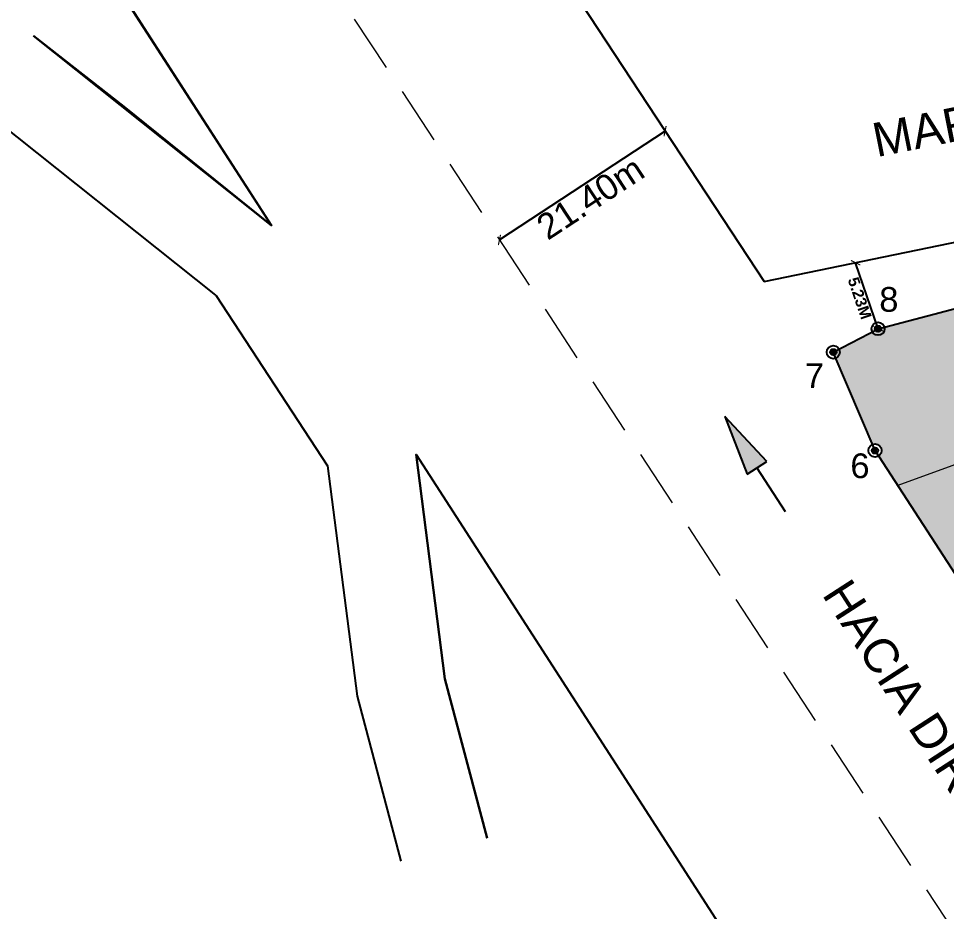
# Model space of a CAD drawing. Header units: millimetres. Extents: x 607619 to 1211550, y 1310734 to 2622648.
# Drawn here: x 607680.5 to 607780.6, y 1310948.4 to 1311044.8 of the extents above; entities that cross this region are included whole.
import ezdxf
from ezdxf.enums import TextEntityAlignment as Align

# ---------------------------------------------------------------- set-up
doc = ezdxf.new("R2010")
doc.units = ezdxf.units.MM
doc.header["$PDMODE"] = 32
doc.header["$PDSIZE"] = 0.3
doc.linetypes.add('HIDDEN', pattern=[0.375, 0.25, -0.125])
doc.layers.add('CIRCULO', color=1, linetype='Continuous')
doc.layers.add('TEXTO 2', color=7, linetype='Continuous')
doc.styles.add('PUNTOS PI', font='arial.ttf', dxfattribs={"height": 2.75})
doc.styles.get("Standard").update_dxf_attribs({"font": 'arial.ttf'})
doc.dimstyles.new('COTAS LINDEROS', dxfattribs={"dimscale": 40, "dimtxt": 2.75, "dimasz": 0.06, "dimexe": 0.005, "dimexo": 0.005, "dimgap": 0.005, "dimtad": 2, "dimzin": 0, "dimdsep": 46, "dimtxsty": 'PUNTOS PI', "dimcen": 0.09, "dimclrd": 1, "dimclre": 1, "dimclrt": 3, "dimadec": 0, "dimazin": 0, "dimtfac": 1, "dimtofl": 0, "dimtmove": 0, "dimatfit": 3, "dimldrblk": 'ARCHTICK', "dimfxl": 1, "dimtolj": 1, "dimtzin": 0, "dimarcsym": 0})

# ---------------------------------------------------------------- blocks, each defined once
blk = doc.blocks.new('_ArchTick')
at = {"color": 0, "linetype": 'ByBlock', "const_width": 0.15}
blk.add_lwpolyline([(-0.5, -0.5), (0.5, 0.5)], dxfattribs=at)
blk = doc.blocks.new('*D79')
at = {"color": 7, "lineweight": -2, "transparency": 16777216}
blk.add_line((607750.25, 1311032.67), (607732.37, 1311020.92), dxfattribs=at)
at = {"layer": 'Defpoints', "color": 0, "transparency": 16777216}
for p in [(607750.25, 1311032.67), (607732.37, 1311020.92), (607732.37, 1311020.92)]:
    blk.add_point(p, dxfattribs=at)
at = {"color": 7, "lineweight": -2, "transparency": 16777216, "xscale": 0.8, "yscale": 0.8, "zscale": 0.8}
for p, rotation in [((607750.25, 1311032.67), 33.30538156072658), ((607732.37, 1311020.92), 213.3053815607265)]:
    blk.add_blockref('_ArchTick', p, dxfattribs=dict(at, rotation=rotation))
at = {"color": 7, "transparency": 16777216, "insert": (607742.19, 1311025.46), "char_height": 2.75, "attachment_point": 5, "rotation": 33.3054, "style": 'PUNTOS PI'}
blk.add_mtext('\\A1;21.40m', dxfattribs=at)
blk = doc.blocks.new('*D81')
at = {"color": 7, "lineweight": -2, "transparency": 16777216}
blk.add_line((607773.25, 1311011.33), (607770.82, 1311018.46), dxfattribs=at)
at = {"layer": 'Defpoints', "color": 0, "transparency": 16777216}
for p in [(607770.82, 1311018.46), (607770.82, 1311018.46), (607773.25, 1311011.33)]:
    blk.add_point(p, dxfattribs=at)
at = {"color": 7, "lineweight": -2, "transparency": 16777216, "xscale": 0.8, "yscale": 0.8, "zscale": 0.8}
for p, rotation in [((607770.82, 1311018.46), 108.8013317098088), ((607773.25, 1311011.33), 288.8013317098088)]:
    blk.add_blockref('_ArchTick', p, dxfattribs=dict(at, rotation=rotation))
at = {"color": 7, "transparency": 16777216, "insert": (607771.26, 1311014.63), "char_height": 2.75, "width": 591.5501, "attachment_point": 5, "rotation": 288.8013, "style": 'PUNTOS PI'}
blk.add_mtext('\\A1;{\\fArial|b1|i0|c0|p34;\\H0.43636x;5.23M}', dxfattribs=at)
blk = doc.blocks.new('*D83')
at = {"color": 7, "lineweight": -2, "transparency": 16777216}
blk.add_line((607840.9, 1311025.41), (607838.48, 1311032.53), dxfattribs=at)
at = {"layer": 'Defpoints', "color": 0, "transparency": 16777216}
for p in [(607838.48, 1311032.53), (607838.48, 1311032.53), (607840.9, 1311025.41)]:
    blk.add_point(p, dxfattribs=at)
at = {"color": 7, "lineweight": -2, "transparency": 16777216, "xscale": 0.8, "yscale": 0.8, "zscale": 0.8}
for p, rotation in [((607838.48, 1311032.53), 108.8013317098088), ((607840.9, 1311025.41), 288.8013317098088)]:
    blk.add_blockref('_ArchTick', p, dxfattribs=dict(at, rotation=rotation))
at = {"color": 7, "transparency": 16777216, "insert": (607838.92, 1311028.71), "char_height": 2.75, "width": 591.5501, "attachment_point": 5, "rotation": 288.8013, "style": 'PUNTOS PI'}
blk.add_mtext('\\A1;{\\fArial|b1|i0|c0|p34;\\H0.43636x;3.67M}', dxfattribs=at)

msp = doc.modelspace()

# ---------------------------------------------------------------- hatches: boundary and pattern name
at = {"true_color": 0xafd9aa}
h = msp.add_hatch(color=9, dxfattribs=at)
h.dxf.hatch_style = 1
h.paths.add_polyline_path([(607814.453, 1311008.623), (607810.925, 1311018.693, -0.5641564), (607809.79, 1311019.121), (607786.817, 1311014.876, -0.9634284), (607786.186, 1311014.734), (607773.558, 1311011.412, -0.0644012), (607773.569, 1311011.33, -0.7845507), (607772.958, 1311011.18), (607768.696, 1311008.958, -0.1207303), (607768.733, 1311008.809, -0.3010714), (607768.536, 1311008.511), (607772.638, 1310998.836, -0.5371947), (607773.623, 1310998.183, -0.2541008), (607773.3, 1310997.589), (607775.37, 1310994.398), (607804.931, 1311005.158)])
h = msp.add_hatch(color=9, dxfattribs=at)
h.dxf.hatch_style = 1
h.paths.add_polyline_path([(607809.373, 1310992.586), (607804.931, 1311005.158), (607775.37, 1310994.398), (607782.626, 1310983.212)])
h = msp.add_hatch(color=256)
h.dxf.hatch_style = 1
h.paths.add_polyline_path([(607759.1, 1310995.625), (607761.223, 1310996.998), (607756.708, 1311001.855)])

# ---------------------------------------------------------------- linework, layer by layer
for p, q in [((607761.223, 1310996.998), (607756.708, 1311001.855)), ((607756.708, 1311001.855), (607759.1, 1310995.625)), ((607759.1, 1310995.625), (607761.223, 1310996.998)), ((607760.161, 1310996.311), (607763.22, 1310991.582))]:
    msp.add_line(p, q)
for points in [[(607704.351, 1311102.54), (607760.933, 1311016.419)], [(607657.722, 1311100.098), (607707.772, 1311022.495)], [(607760.933, 1311016.419), (607973.457, 1311060.263)], [(607682.07, 1311042.942), (607691.824, 1311035.32), (607707.772, 1311022.495), (607685.133, 1311057.527)], [(607682.07, 1311042.942), (607707.772, 1311022.495)], [(607707.772, 1311022.495), (607682.07, 1311042.942)], [(607701.767, 1311014.947), (607676.065, 1311035.394)], [(607701.767, 1311014.947), (607713.804, 1310996.544)], [(607723.371, 1310997.771), (607726.483, 1310973.513), (607731.034, 1310956.318)], [(607731.034, 1310956.318), (607726.483, 1310973.513), (607723.371, 1310997.771), (607843.268, 1310811.867)], [(607723.371, 1310997.771), (607726.483, 1310973.513), (607731.034, 1310956.318)], [(607713.804, 1310996.544), (607716.997, 1310971.657), (607721.71, 1310953.85)]]:
    msp.add_lwpolyline(points)
at = {"linetype": 'HIDDEN', "lineweight": 0, "ltscale": 25}
msp.add_lwpolyline([(607685.817, 1311091.784), (607863.278, 1310821.68)], dxfattribs=at)
msp.add_lwpolyline([(607839.588, 1310896.03), (607830.573, 1310908.801), (607810.381, 1310940.491), (607801.583, 1310954.054), (607791.991, 1310968.777), (607772.915, 1310998.183), (607768.409, 1311008.809), (607773.245, 1311011.33), (607786.499, 1311014.817), (607810.487, 1311019.25), (607840.903, 1311025.406), (607879.483, 1311032.158), (607920.451, 1311039.738), (607929.719, 1311007.753), (607945.976, 1310953.933), (607952.263, 1310933.662), (607906.049, 1310918.274), (607896.329, 1310915.127), (607875.115, 1310907.959)], close=True)
at = {"color": 4}
msp.add_lwpolyline([(607839.588, 1310896.03), (607830.573, 1310908.801), (607810.381, 1310940.491), (607801.583, 1310954.054), (607791.991, 1310968.777), (607772.915, 1310998.183), (607768.409, 1311008.809), (607773.245, 1311011.33), (607786.499, 1311014.817), (607810.487, 1311019.25), (607840.903, 1311025.406), (607879.483, 1311032.158), (607920.451, 1311039.738), (607929.719, 1311007.753), (607945.976, 1310953.933), (607952.263, 1310933.662), (607906.049, 1310918.274), (607896.329, 1310915.127), (607875.115, 1310907.959)], close=True, dxfattribs=at)
at = {"color": 1, "lineweight": 20}
msp.add_lwpolyline([(607839.588, 1310896.03), (607830.573, 1310908.801), (607810.381, 1310940.491), (607801.583, 1310954.054), (607791.991, 1310968.777), (607772.915, 1310998.183), (607768.409, 1311008.809), (607773.245, 1311011.33), (607786.499, 1311014.817), (607810.487, 1311019.25), (607840.903, 1311025.406), (607879.483, 1311032.158), (607920.451, 1311039.738), (607929.719, 1311007.753), (607945.976, 1310953.933), (607952.263, 1310933.662), (607906.049, 1310918.274), (607896.329, 1310915.127), (607875.115, 1310907.959)], close=True, dxfattribs=at)
at = {"color": 7, "lineweight": 20}
for points in [[(607810.714, 1311019.296), (607814.453, 1311008.623), (607804.931, 1311005.158), (607775.37, 1310994.398), (607772.915, 1310998.183), (607768.409, 1311008.809), (607773.245, 1311011.33), (607786.499, 1311014.817), (607810.714, 1311019.296)], [(607809.373, 1310992.586), (607804.931, 1311005.158), (607775.37, 1310994.398), (607782.626, 1310983.212), (607809.373, 1310992.586)]]:
    msp.add_lwpolyline(points, dxfattribs=at)
at = {"color": 1}
for centre in [(607773.245, 1311011.33), (607768.409, 1311008.809), (607772.915, 1310998.183)]:
    msp.add_circle(centre, 0.333, dxfattribs=at)
for p in [(607773.245, 1311011.33), (607768.409, 1311008.809), (607772.915, 1310998.183)]:
    msp.add_point(p, dxfattribs=at)
at = {"layer": 'CIRCULO'}
for centre, radius in [((607773.245, 1311011.33), 0.709), ((607773.245, 1311011.33), 0.324), ((607768.409, 1311008.809), 0.709), ((607768.409, 1311008.809), 0.324), ((607772.915, 1310998.183), 0.709), ((607772.915, 1310998.183), 0.324)]:
    msp.add_circle(centre, radius, dxfattribs=at)

# ---------------------------------------------------------------- texts
at = {"style": 'PUNTOS PI'}
msp.add_text('MARIA GLEMENCIA CARCACHE', height=3.66667, rotation=11.28694, dxfattribs=at).set_placement((607773.076, 1311029.849))
at = {"color": 1}
msp.add_text('8', height=2.667, dxfattribs=at).set_placement((607774.411, 1311012.367), align=Align.BOTTOM_CENTER)
msp.add_text('7', height=2.667, dxfattribs=at).set_placement((607767.41, 1311006.272), align=Align.MIDDLE_RIGHT)
msp.add_text('6', height=2.667, dxfattribs=at).set_placement((607772.326, 1310997.871), align=Align.TOP_RIGHT)
at = {"layer": 'TEXTO 2', "style": 'PUNTOS PI'}
msp.add_text('HACIA DIRIOMO', height=3.66667, rotation=302.87244, dxfattribs=at).set_placement((607767.122, 1310982.644))

# ---------------------------------------------------------------- dimensions: what is measured, and where the dimension line sits
for p1, p2, text, picture, middle in [((607840.903, 1311025.406), (607838.476, 1311032.535), '{\\fArial|b1|i0|c0|p34;\\H0.43636x;3.67M}', '*D83', (607838.92, 1311028.708)), ((607773.245, 1311011.33), (607770.818, 1311018.459), '{\\fArial|b1|i0|c0|p34;\\H0.43636x;5.23M}', '*D81', (607771.263, 1311014.632))]:
    dim = msp.add_aligned_dim(p1=p1, p2=p2, distance=0, text=text, dimstyle='COTAS LINDEROS', override={"dimtxt": 2, "dimasz": 0.02, "dimpost": 'm', "dimblk1": 'ArchTick', "dimblk2": 'ArchTick', "dimsah": 1, "dimclrd": 7, "dimclrt": 7})
    dim.commit()
    dim.dimension.update_dxf_attribs({"geometry": picture, "text_midpoint": middle})
dim = msp.add_aligned_dim(p1=(607750.254, 1311032.673), p2=(607732.372, 1311020.925), distance=0, dimstyle='COTAS LINDEROS', override={"dimtxt": 2, "dimasz": 0.02, "dimpost": 'm', "dimblk1": 'ArchTick', "dimblk2": 'ArchTick', "dimsah": 1, "dimclrd": 7, "dimclrt": 7})
dim.commit()
dim.dimension.update_dxf_attribs({"geometry": '*D79', "text_midpoint": (607742.194, 1311025.458)})

doc.saveas('drawing.dxf')
